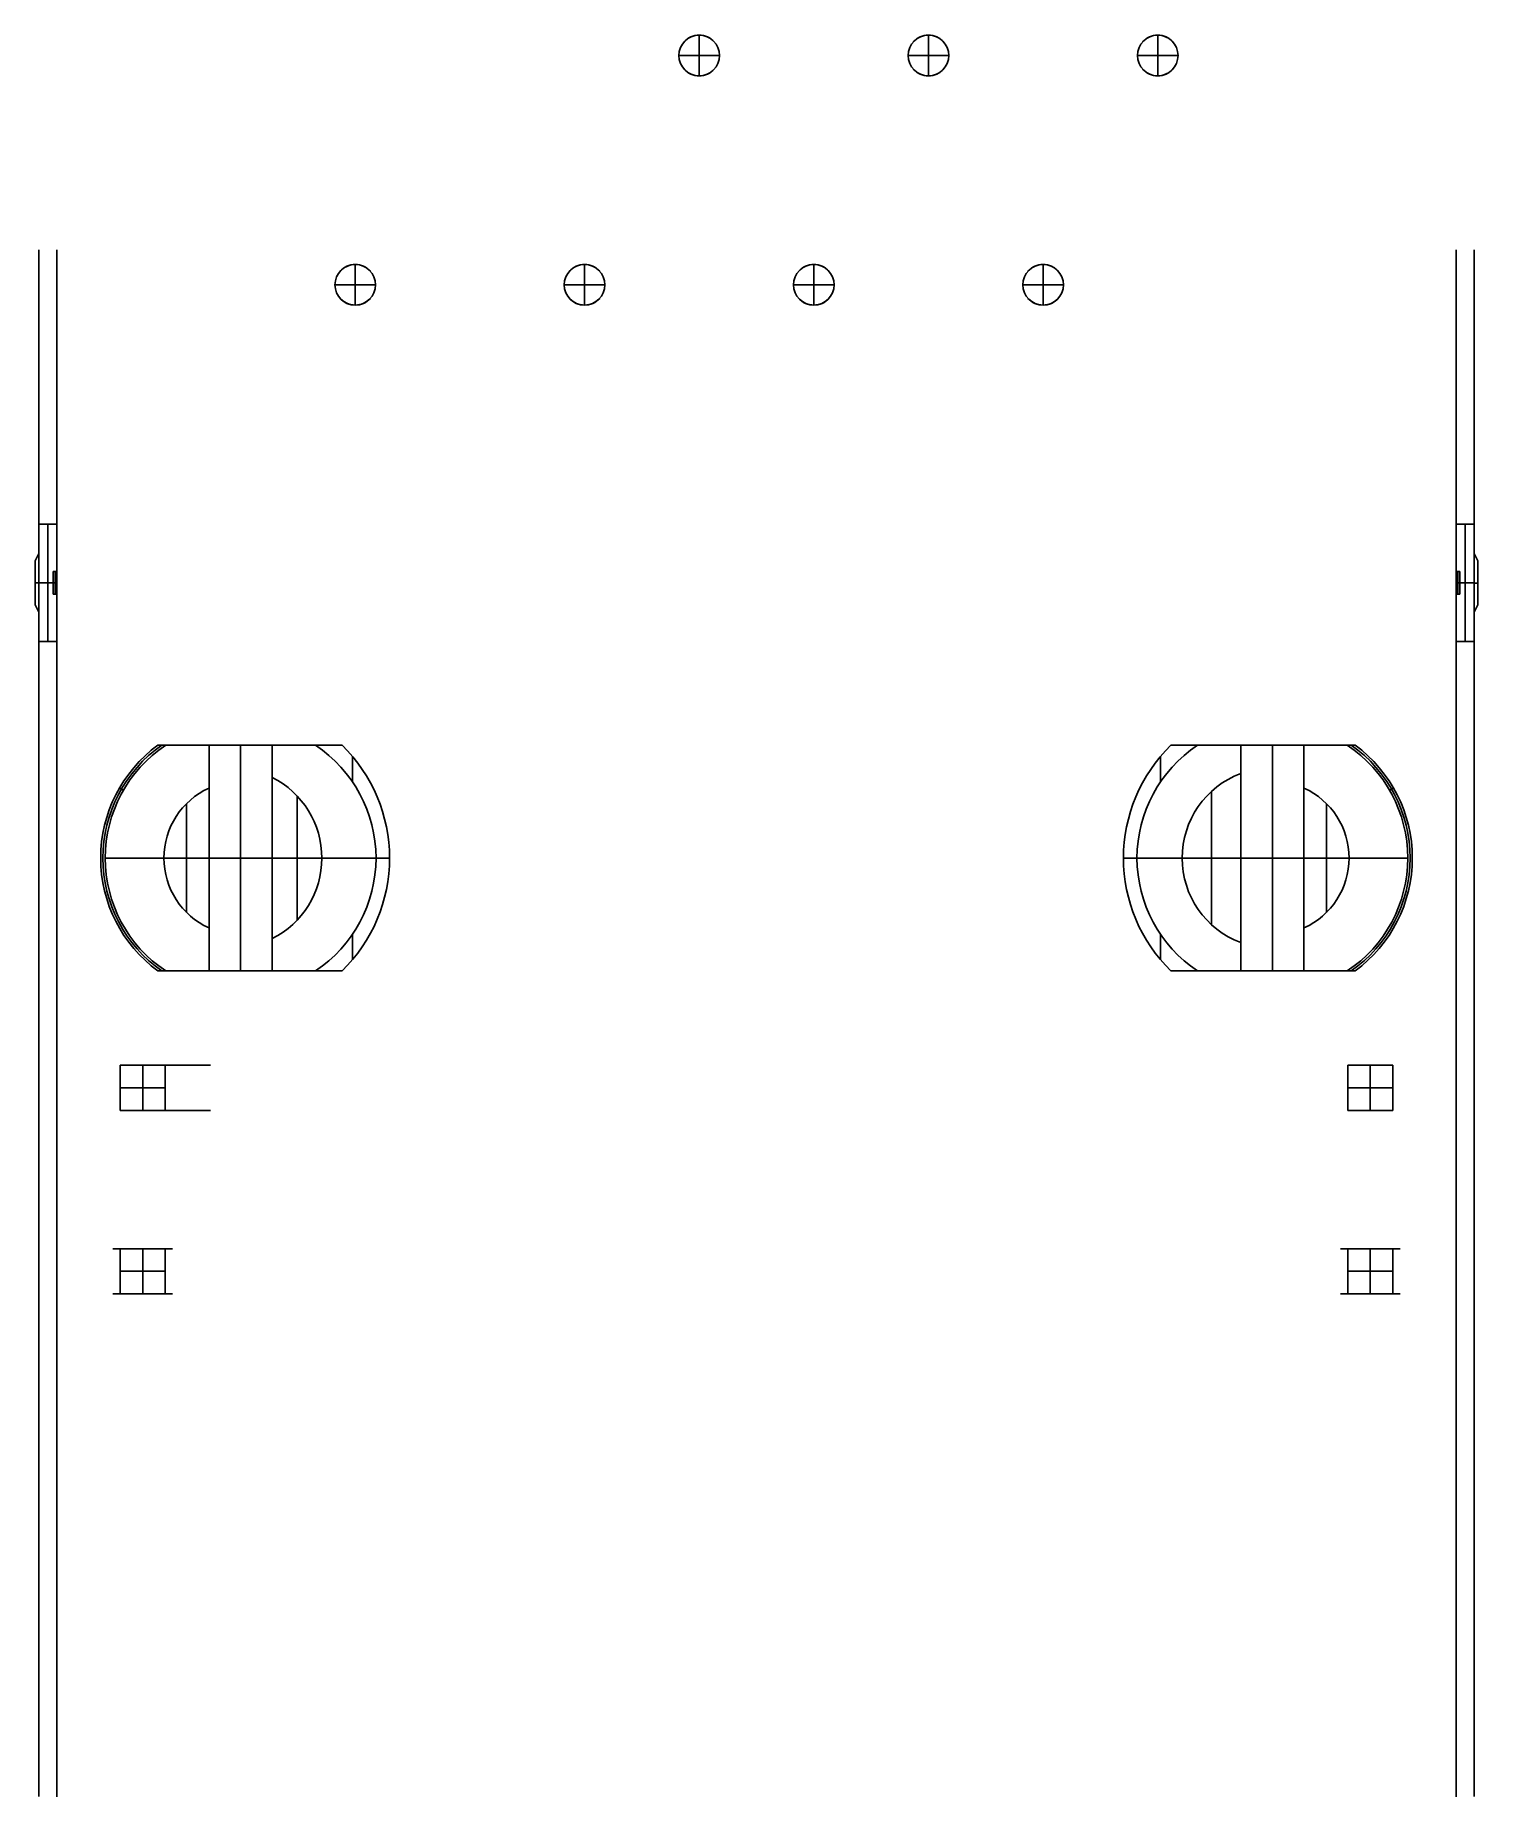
# Model space of a CAD drawing. Extents: x -8 to 8, y -10.4 to 9.1.
import ezdxf

# ---------------------------------------------------------------- set-up
doc = ezdxf.new("R2010")
doc.units = 0
doc.layers.add('DEFAULT', color=7, linetype='CONTINUOUS')

msp = doc.modelspace()

# ---------------------------------------------------------------- linework, layer by layer
at = {"layer": 'DEFAULT'}
for p, q in [((-0.635, 8.662), (-0.635, 9.112)), ((1.905, 8.662), (1.905, 9.112)), ((4.445, 8.662), (4.445, 9.112)), ((-0.41, 8.887), (-0.86, 8.887)), ((2.13, 8.887), (1.68, 8.887)), ((4.67, 8.887), (4.22, 8.887)), ((-7.95, 6.736), (-7.95, 3.895)), ((-7.95, -4.016), (-7.95, 6.736)), ((-7.95, -10.398), (-7.95, 6.736)), ((-7.75, 6.736), (-7.75, -4.016)), ((-7.75, 3.895), (-7.75, 6.736)), ((-7.75, -10.402), (-7.75, 6.736)), ((7.75, 3.895), (7.75, 6.736)), ((7.75, 6.736), (7.75, -4.016)), ((7.75, -10.402), (7.75, 6.736)), ((7.95, 6.736), (7.95, -4.016)), ((7.95, 3.895), (7.95, 6.736)), ((7.95, -10.398), (7.95, 6.736)), ((-4.445, 6.572), (-4.445, 6.122)), ((-1.905, 6.572), (-1.905, 6.122)), ((0.635, 6.572), (0.635, 6.122)), ((3.175, 6.572), (3.175, 6.122)), ((-4.67, 6.347), (-4.22, 6.347)), ((-2.13, 6.347), (-1.68, 6.347)), ((0.41, 6.347), (0.86, 6.347)), ((2.95, 6.347), (3.4, 6.347)), ((-7.95, 3.895), (-7.95, 3.695)), ((-7.75, 3.695), (-7.75, 3.895)), ((7.75, 3.695), (7.75, 3.895)), ((7.95, 3.695), (7.95, 3.895)), ((-7.95, 3.695), (-7.95, 2.395)), ((-7.95, 3.695), (-7.75, 3.695)), ((-7.95, 3.695), (-7.75, 3.695)), ((-7.95, 3.695), (-7.75, 3.695)), ((-7.95, 3.695), (-7.75, 3.695)), ((-7.95, 3.695), (-7.95, 2.395)), ((-7.85, 3.695), (-7.85, 2.395)), ((-7.75, 3.695), (-7.75, 2.395)), ((-7.75, 3.695), (-7.75, 2.395)), ((7.75, 3.695), (7.95, 3.695)), ((7.75, 3.695), (7.95, 3.695)), ((7.75, 3.695), (7.95, 3.695)), ((7.75, 2.395), (7.75, 3.695)), ((7.75, 3.695), (7.95, 3.695)), ((7.75, 2.395), (7.75, 3.695)), ((7.85, 3.695), (7.85, 2.395)), ((7.95, 2.395), (7.95, 3.695)), ((7.95, 2.395), (7.95, 3.695)), ((-7.95, 3.37), (-7.99, 3.29)), ((-7.99, 3.29), (-7.95, 3.37)), ((-7.99, 3.29), (-7.95, 3.37)), ((-7.99, 3.29), (-7.95, 3.37)), ((-7.95, 3.37), (-7.95, 3.37)), ((-7.95, 2.72), (-7.95, 3.37)), ((-7.95, 3.37), (-7.95, 2.72)), ((-7.95, 3.37), (-7.95, 3.37)), ((-7.95, 2.72), (-7.95, 3.37)), ((7.95, 3.37), (7.95, 3.37)), ((7.95, 3.37), (7.99, 3.29)), ((7.99, 3.29), (7.95, 3.37)), ((7.99, 3.29), (7.95, 3.37)), ((7.95, 3.37), (7.95, 2.72)), ((7.95, 3.37), (7.99, 3.29)), ((7.95, 3.37), (7.99, 3.29)), ((7.95, 3.37), (7.95, 2.72)), ((7.95, 3.37), (7.95, 3.37)), ((7.95, 2.72), (7.95, 3.37)), ((-7.99, 3.29), (-7.99, 3.29)), ((-7.99, 3.29), (-7.99, 2.8)), ((-7.99, 3.29), (-7.99, 2.8)), ((-7.99, 3.29), (-7.99, 2.8)), ((-7.99, 3.29), (-7.99, 2.8)), ((-7.99, 3.29), (-7.99, 3.29)), ((-7.99, 3.29), (-7.99, 2.8)), ((-7.79, 3.17), (-7.79, 2.92)), ((-7.79, 2.92), (-7.79, 3.17)), ((-7.79, 3.17), (-7.79, 2.92)), ((-7.75, 3.17), (-7.79, 3.17)), ((-7.79, 2.92), (-7.79, 3.17)), ((-7.75, 3.17), (-7.79, 3.17)), ((-7.75, 3.17), (-7.79, 3.17)), ((-7.75, 3.17), (-7.79, 3.17)), ((-7.77, 3.17), (-7.77, 2.92)), ((-7.75, 2.92), (-7.75, 3.17)), ((-7.75, 3.17), (-7.75, 2.92)), ((-7.75, 2.92), (-7.75, 3.17)), ((7.79, 3.17), (7.75, 3.17)), ((7.75, 3.17), (7.79, 3.17)), ((7.75, 3.17), (7.79, 3.17)), ((7.75, 3.17), (7.75, 2.92)), ((7.75, 3.17), (7.79, 3.17)), ((7.75, 2.92), (7.75, 3.17)), ((7.75, 3.17), (7.75, 2.92)), ((7.77, 2.92), (7.77, 3.17)), ((7.79, 2.92), (7.79, 3.17)), ((7.79, 3.17), (7.79, 2.92)), ((7.79, 2.92), (7.79, 3.17)), ((7.79, 3.17), (7.79, 2.92)), ((7.99, 3.29), (7.99, 3.29)), ((7.99, 3.29), (7.99, 2.8)), ((7.99, 3.29), (7.99, 2.8)), ((7.99, 3.29), (7.99, 3.29)), ((7.99, 2.8), (7.99, 3.29)), ((7.99, 3.29), (7.99, 2.8)), ((7.99, 2.8), (7.99, 3.29)), ((-7.95, 3.047), (-7.99, 3.046)), ((-7.75, 3.045), (-7.95, 3.045)), ((-7.75, 3.045), (-7.79, 3.045)), ((7.75, 3.045), (7.79, 3.045)), ((7.95, 3.045), (7.75, 3.045)), ((7.95, 3.042), (7.99, 3.043)), ((-7.95, 2.72), (-7.99, 2.8)), ((-7.95, 2.72), (-7.99, 2.8)), ((-7.99, 2.8), (-7.95, 2.72)), ((-7.99, 2.8), (-7.99, 2.8)), ((-7.95, 2.72), (-7.99, 2.8)), ((-7.99, 2.8), (-7.95, 2.72)), ((-7.99, 2.8), (-7.99, 2.8)), ((-7.79, 2.92), (-7.75, 2.92)), ((-7.75, 2.92), (-7.79, 2.92)), ((-7.75, 2.92), (-7.79, 2.92)), ((-7.75, 2.92), (-7.79, 2.92)), ((7.75, 2.92), (7.79, 2.92)), ((7.75, 2.92), (7.79, 2.92)), ((7.75, 2.92), (7.79, 2.92)), ((7.75, 2.92), (7.79, 2.92)), ((7.99, 2.8), (7.95, 2.72)), ((7.95, 2.72), (7.99, 2.8)), ((7.99, 2.8), (7.95, 2.72)), ((7.99, 2.8), (7.95, 2.72)), ((7.99, 2.8), (7.99, 2.8)), ((7.99, 2.8), (7.99, 2.8)), ((-7.95, 2.72), (-7.95, 2.72)), ((-7.95, 2.72), (-7.95, 2.72)), ((7.95, 2.72), (7.95, 2.72)), ((7.95, 2.72), (7.95, 2.72)), ((-7.75, 2.395), (-7.95, 2.395)), ((-7.75, 2.395), (-7.95, 2.395)), ((-7.75, 2.395), (-7.95, 2.395)), ((-7.75, 2.395), (-7.95, 2.395)), ((-7.95, 2.395), (-7.95, 1.745)), ((-7.75, 2.395), (-7.75, 1.745)), ((7.75, 2.395), (7.95, 2.395)), ((7.95, 2.395), (7.75, 2.395)), ((7.75, 2.395), (7.95, 2.395)), ((7.75, 2.395), (7.95, 2.395)), ((7.75, 1.745), (7.75, 2.395)), ((7.95, 1.745), (7.95, 2.395)), ((-7.95, 1.745), (-7.95, -1.255)), ((-7.75, 1.745), (-7.75, -1.255)), ((7.75, -1.255), (7.75, 1.745)), ((7.95, -1.255), (7.95, 1.745)), ((-6.632, 1.247), (-6.544, 1.247)), ((-6.115, 1.247), (-6.632, 1.247)), ((-6.632, 1.247), (-6.544, 1.247)), ((-6.065, 1.247), (-6.578, 1.247)), ((-6.544, 1.247), (-6.065, 1.247)), ((-6.544, 1.247), (-6.065, 1.247)), ((-5.715, 1.247), (-6.115, 1.247)), ((-6.065, 1.247), (-5.715, 1.247)), ((-6.065, 1.247), (-6.065, -1.253)), ((-6.065, 1.247), (-6.065, 0.771)), ((-6.065, 1.247), (-6.065, -1.253)), ((-6.065, 1.247), (-6.065, -1.253)), ((-6.065, 1.247), (-6.065, 0.771)), ((-6.065, 1.247), (-5.715, 1.247)), ((-5.365, 1.247), (-5.715, 1.247)), ((-5.315, 1.247), (-5.715, 1.247)), ((-5.365, 1.247), (-5.715, 1.247)), ((-5.715, 1.247), (-5.715, -1.253)), ((-5.365, -1.253), (-5.365, 1.247)), ((-5.365, 0.89), (-5.365, 1.247)), ((-5.365, 1.247), (-5.365, -1.253)), ((-5.365, 1.247), (-4.59, 1.247)), ((-5.365, 0.89), (-5.365, 1.247)), ((-5.365, 1.247), (-4.59, 1.247)), ((-4.886, 1.247), (-5.365, 1.247)), ((-5.365, -1.253), (-5.365, 1.247)), ((-4.886, 1.247), (-5.315, 1.247)), ((-4.59, 1.247), (-4.886, 1.247)), ((-4.59, 1.247), (-4.886, 1.247)), ((4.886, 1.247), (4.59, 1.247)), ((4.59, 1.247), (5.365, 1.247)), ((4.59, 1.247), (5.365, 1.247)), ((4.886, 1.247), (4.59, 1.247)), ((5.315, 1.247), (4.886, 1.247)), ((5.365, 1.247), (4.886, 1.247)), ((5.715, 1.247), (5.315, 1.247)), ((5.365, 1.247), (5.365, -1.253)), ((5.365, 1.247), (5.365, 1.247)), ((5.365, 1.247), (5.365, 0.933)), ((5.365, 1.247), (5.365, -1.253)), ((5.365, 1.247), (5.365, 0.933)), ((5.715, 1.247), (5.365, 1.247)), ((5.365, 1.247), (5.365, 1.247)), ((5.715, 1.247), (5.365, 1.247)), ((5.365, 1.247), (5.365, -1.253)), ((5.715, 1.247), (6.065, 1.247)), ((5.715, 1.247), (5.715, -1.253)), ((6.115, 1.247), (5.715, 1.247)), ((5.715, 1.247), (6.065, 1.247)), ((6.065, 1.247), (6.065, -1.253)), ((6.065, 0.771), (6.065, 1.247)), ((6.065, 1.247), (6.065, -1.253)), ((6.065, 1.247), (6.065, -1.253)), ((6.065, 1.247), (6.544, 1.247)), ((6.065, 0.771), (6.065, 1.247)), ((6.065, 1.247), (6.544, 1.247)), ((6.578, 1.247), (6.065, 1.247)), ((6.632, 1.247), (6.115, 1.247)), ((6.544, 1.247), (6.632, 1.247)), ((6.544, 1.247), (6.632, 1.247)), ((-4.475, 0.841), (-4.475, 1.123)), ((4.475, 1.123), (4.475, 0.841)), ((-5.365, 0.89), (-5.365, -0.896)), ((-5.365, 0.89), (-5.365, -0.896)), ((5.365, -0.94), (5.365, 0.933)), ((5.365, -0.94), (5.365, 0.933)), ((-7.014, 0.747), (-7.057, 0.772)), ((-6.315, 0.599), (-6.315, -0.606)), ((-6.065, -0.778), (-6.065, 0.771)), ((-6.065, -0.778), (-6.065, 0.771)), ((-5.09, 0.685), (-5.09, -0.692)), ((5.04, -0.741), (5.04, 0.734)), ((6.065, 0.771), (6.065, -0.778)), ((6.065, 0.771), (6.065, -0.778)), ((6.315, -0.606), (6.315, 0.599)), ((7.014, 0.747), (7.057, 0.772)), ((-6.565, -0.003), (-7.215, -0.003)), ((-6.565, -0.003), (-6.065, -0.003)), ((-5.365, -0.003), (-6.065, -0.003)), ((-5.365, -0.003), (-4.815, -0.003)), ((-4.815, -0.003), (-4.065, -0.003)), ((-4.065, -0.003), (-4.215, -0.003)), ((4.065, -0.003), (4.215, -0.003)), ((4.715, -0.003), (4.065, -0.003)), ((5.365, -0.003), (4.715, -0.003)), ((6.065, -0.003), (5.365, -0.003)), ((6.565, -0.003), (6.065, -0.003)), ((6.565, -0.003), (7.215, -0.003)), ((-6.065, -0.778), (-6.065, -1.253)), ((-6.065, -0.778), (-6.065, -1.253)), ((6.065, -1.253), (6.065, -0.778)), ((6.065, -1.253), (6.065, -0.778)), ((-5.365, -1.253), (-5.365, -0.896)), ((-5.365, -1.253), (-5.365, -0.896)), ((-4.475, -1.13), (-4.475, -0.848)), ((4.475, -0.848), (4.475, -1.13)), ((5.365, -0.94), (5.365, -1.253)), ((5.365, -0.94), (5.365, -1.253)), ((-7.95, -1.255), (-7.95, -1.455)), ((-7.75, -1.255), (-7.75, -1.455)), ((-6.632, -1.253), (-6.115, -1.253)), ((-6.544, -1.253), (-6.632, -1.253)), ((-6.544, -1.253), (-6.632, -1.253)), ((-6.578, -1.253), (-6.065, -1.253)), ((-6.065, -1.253), (-6.544, -1.253)), ((-6.065, -1.253), (-6.544, -1.253)), ((-6.115, -1.253), (-5.715, -1.253)), ((-5.715, -1.253), (-6.065, -1.253)), ((-5.715, -1.253), (-6.065, -1.253)), ((-5.715, -1.253), (-5.365, -1.253)), ((-5.715, -1.253), (-5.315, -1.253)), ((-5.715, -1.253), (-5.365, -1.253)), ((-4.59, -1.253), (-5.365, -1.253)), ((-5.365, -1.253), (-4.886, -1.253)), ((-4.59, -1.253), (-5.365, -1.253)), ((-5.315, -1.253), (-4.886, -1.253)), ((-4.886, -1.253), (-4.59, -1.253)), ((-4.886, -1.253), (-4.59, -1.253)), ((5.365, -1.253), (4.59, -1.253)), ((4.59, -1.253), (4.886, -1.253)), ((4.59, -1.253), (4.886, -1.253)), ((5.365, -1.253), (4.59, -1.253)), ((4.886, -1.253), (5.315, -1.253)), ((4.886, -1.253), (5.365, -1.253)), ((5.315, -1.253), (5.715, -1.253)), ((5.365, -1.253), (5.365, -1.253)), ((5.365, -1.253), (5.715, -1.253)), ((5.365, -1.253), (5.365, -1.253)), ((5.365, -1.253), (5.715, -1.253)), ((6.065, -1.253), (5.715, -1.253)), ((6.065, -1.253), (5.715, -1.253)), ((5.715, -1.253), (6.115, -1.253)), ((6.544, -1.253), (6.065, -1.253)), ((6.065, -1.253), (6.578, -1.253)), ((6.544, -1.253), (6.065, -1.253)), ((6.115, -1.253), (6.632, -1.253)), ((6.632, -1.253), (6.544, -1.253)), ((6.632, -1.253), (6.544, -1.253)), ((7.75, -1.455), (7.75, -1.255)), ((7.95, -1.455), (7.95, -1.255)), ((-7.95, -1.455), (-7.95, -1.755)), ((-7.75, -1.755), (-7.75, -1.455)), ((7.75, -1.755), (7.75, -1.455)), ((7.95, -1.755), (7.95, -1.455)), ((-7.95, -10.398), (-7.95, -1.755)), ((-7.75, -1.755), (-7.75, -10.402)), ((7.75, -10.402), (7.75, -1.755)), ((7.95, -10.398), (7.95, -1.755)), ((-7.049, -2.299), (-6.549, -2.299)), ((-7.049, -2.799), (-7.049, -2.299)), ((-7.049, -2.299), (-7.049, -2.799)), ((-7.049, -2.799), (-7.049, -2.299)), ((-7.049, -2.299), (-7.049, -2.799)), ((-6.209, -2.299), (-7.049, -2.299)), ((-7.049, -2.299), (-6.549, -2.299)), ((-7.049, -2.299), (-6.549, -2.299)), ((-6.799, -2.799), (-6.799, -2.299)), ((-6.549, -2.299), (-6.549, -2.799)), ((-6.549, -2.799), (-6.549, -2.299)), ((-6.549, -2.799), (-6.549, -2.299)), ((-6.549, -2.799), (-6.549, -2.299)), ((-6.049, -2.299), (-6.549, -2.299)), ((-6.049, -2.299), (-6.209, -2.299)), ((6.549, -2.299), (6.549, -2.799)), ((6.549, -2.299), (7.049, -2.299)), ((6.549, -2.799), (6.549, -2.299)), ((6.549, -2.299), (6.549, -2.799)), ((6.549, -2.799), (6.549, -2.299)), ((6.799, -2.799), (6.799, -2.299)), ((7.049, -2.799), (7.049, -2.299)), ((7.049, -2.299), (7.049, -2.799)), ((7.049, -2.299), (7.049, -2.799)), ((7.049, -2.299), (7.049, -2.799)), ((-6.549, -2.549), (-7.049, -2.549)), ((6.549, -2.549), (7.049, -2.549)), ((-6.549, -2.799), (-7.049, -2.799)), ((-7.049, -2.799), (-6.209, -2.799)), ((-6.549, -2.799), (-7.049, -2.799)), ((-6.549, -2.799), (-7.049, -2.799)), ((-6.049, -2.799), (-6.549, -2.799)), ((-6.209, -2.799), (-6.049, -2.799)), ((6.549, -2.799), (7.049, -2.799)), ((-7.95, -4.157), (-7.95, -4.016)), ((-7.75, -4.016), (-7.75, -4.157)), ((7.75, -4.016), (7.75, -4.157)), ((7.95, -4.016), (7.95, -4.157)), ((-7.95, -5.84), (-7.95, -4.157)), ((-7.75, -4.157), (-7.75, -5.84)), ((7.75, -4.157), (7.75, -5.84)), ((7.95, -4.157), (7.95, -5.84)), ((-7.129, -4.331), (-7.049, -4.331)), ((-7.129, -4.331), (-7.049, -4.331)), ((-7.049, -4.331), (-6.549, -4.331)), ((-7.049, -4.831), (-7.049, -4.331)), ((-7.049, -4.331), (-7.049, -4.831)), ((-7.049, -4.831), (-7.049, -4.331)), ((-7.049, -4.331), (-7.049, -4.831)), ((-6.549, -4.331), (-7.049, -4.331)), ((-7.049, -4.331), (-6.549, -4.331)), ((-6.549, -4.331), (-7.049, -4.331)), ((-6.799, -4.831), (-6.799, -4.331)), ((-6.549, -4.831), (-6.549, -4.331)), ((-6.549, -4.831), (-6.549, -4.331)), ((-6.549, -4.831), (-6.549, -4.331)), ((-6.549, -4.831), (-6.549, -4.331)), ((-6.549, -4.331), (-6.469, -4.331)), ((-6.549, -4.331), (-6.469, -4.331)), ((6.549, -4.331), (6.469, -4.331)), ((6.549, -4.331), (6.469, -4.331)), ((6.549, -4.831), (6.549, -4.331)), ((6.549, -4.831), (6.549, -4.331)), ((6.549, -4.831), (6.549, -4.331)), ((7.049, -4.331), (6.549, -4.331)), ((6.549, -4.831), (6.549, -4.331)), ((7.049, -4.331), (6.549, -4.331)), ((7.049, -4.331), (6.549, -4.331)), ((6.549, -4.331), (7.049, -4.331)), ((6.799, -4.831), (6.799, -4.331)), ((7.049, -4.831), (7.049, -4.331)), ((7.049, -4.331), (7.049, -4.831)), ((7.049, -4.831), (7.049, -4.331)), ((7.049, -4.331), (7.049, -4.831)), ((7.129, -4.331), (7.049, -4.331)), ((7.129, -4.331), (7.049, -4.331)), ((-6.549, -4.581), (-7.049, -4.581)), ((6.549, -4.581), (7.049, -4.581)), ((-7.049, -4.831), (-7.129, -4.831)), ((-7.049, -4.831), (-7.129, -4.831)), ((-6.549, -4.831), (-7.049, -4.831)), ((-7.049, -4.831), (-6.549, -4.831)), ((-6.549, -4.831), (-7.049, -4.831)), ((-7.049, -4.831), (-6.549, -4.831)), ((-6.549, -4.831), (-6.469, -4.831)), ((-6.469, -4.831), (-6.549, -4.831)), ((6.469, -4.831), (6.549, -4.831)), ((6.469, -4.831), (6.549, -4.831)), ((6.549, -4.831), (7.049, -4.831)), ((6.549, -4.831), (7.049, -4.831)), ((7.049, -4.831), (6.549, -4.831)), ((7.049, -4.831), (6.549, -4.831)), ((7.129, -4.831), (7.049, -4.831)), ((7.049, -4.831), (7.129, -4.831)), ((-7.95, -5.981), (-7.95, -5.84)), ((-7.75, -5.981), (-7.75, -5.84)), ((7.75, -5.84), (7.75, -5.981)), ((7.95, -5.84), (7.95, -5.981)), ((-7.95, -6.086), (-7.95, -5.981)), ((-7.75, -6.086), (-7.75, -5.981)), ((7.75, -5.981), (7.75, -6.086)), ((7.95, -5.981), (7.95, -6.086)), ((-7.95, -10.398), (-7.95, -6.086)), ((-7.75, -10.402), (-7.75, -6.086)), ((7.75, -10.402), (7.75, -6.086)), ((7.95, -6.086), (7.95, -10.398)), ((-7.75, -10.402), (-7.75, -10.402)), ((7.75, -10.402), (7.75, -10.402))]:
    msp.add_line(p, q, dxfattribs=at)
for centre, radius, start, end in [((-0.635, 8.887), 0.225, 360, 180), ((-0.635, 8.887), 0.225, 360, 180), ((-0.635, 8.887), 0.225, 360, 180), ((-0.635, 8.887), 0.225, 360, 180), ((-0.635, 8.887), 0.225, 41.8103, 138.1897), ((-0.635, 8.887), 0.225, 41.8103, 138.1897), ((1.905, 8.887), 0.225, 0, 180), ((1.905, 8.887), 0.225, 0, 180), ((1.905, 8.887), 0.225, 0, 180), ((1.905, 8.887), 0.225, 0, 180), ((1.905, 8.887), 0.225, 41.8103, 138.1897), ((1.905, 8.887), 0.225, 41.8103, 138.1897), ((4.445, 8.887), 0.225, 0, 180), ((4.445, 8.887), 0.225, 0, 180), ((4.445, 8.887), 0.225, 0, 180), ((4.445, 8.887), 0.225, 0, 180), ((4.445, 8.887), 0.225, 41.8103, 138.1897), ((4.445, 8.887), 0.225, 41.8103, 138.1897), ((-0.635, 8.887), 0.225, 180, 0), ((-0.635, 8.887), 0.225, 180, 0), ((-0.635, 8.887), 0.225, 180, 0), ((-0.635, 8.887), 0.225, 180, 0), ((1.905, 8.887), 0.225, 180, 0), ((1.905, 8.887), 0.225, 180, 0), ((1.905, 8.887), 0.225, 180, 0), ((1.905, 8.887), 0.225, 180, 0), ((4.445, 8.887), 0.225, 180, 0), ((4.445, 8.887), 0.225, 180, 0), ((4.445, 8.887), 0.225, 180, 0), ((4.445, 8.887), 0.225, 180, 0), ((-0.635, 8.887), 0.225, 221.8103, 318.1897), ((-0.635, 8.887), 0.225, 221.8103, 318.1897), ((1.905, 8.887), 0.225, 221.8103, 318.1897), ((1.905, 8.887), 0.225, 221.8103, 318.1897), ((4.445, 8.887), 0.225, 221.8103, 318.1897), ((4.445, 8.887), 0.225, 221.8103, 318.1897), ((-4.445, 6.347), 0.225, 0, 180), ((-4.445, 6.347), 0.225, 0, 180), ((-4.445, 6.347), 0.225, 0, 180), ((-4.445, 6.347), 0.225, 0, 180), ((-4.445, 6.347), 0.225, 41.8103, 138.1897), ((-4.445, 6.347), 0.225, 41.8103, 138.1897), ((-1.905, 6.347), 0.225, 0, 180), ((-1.905, 6.347), 0.225, 0, 180), ((-1.905, 6.347), 0.225, 0, 180), ((-1.905, 6.347), 0.225, 0, 180), ((-1.905, 6.347), 0.225, 41.8103, 138.1897), ((-1.905, 6.347), 0.225, 41.8103, 138.1897), ((0.635, 6.347), 0.225, 0, 180), ((0.635, 6.347), 0.225, 0, 180), ((0.635, 6.347), 0.225, 0, 180), ((0.635, 6.347), 0.225, 0, 180), ((0.635, 6.347), 0.225, 41.8103, 138.1897), ((0.635, 6.347), 0.225, 41.8103, 138.1897), ((3.175, 6.347), 0.225, 0, 180), ((3.175, 6.347), 0.225, 360, 180), ((3.175, 6.347), 0.225, 0, 180), ((3.175, 6.347), 0.225, 0, 180), ((3.175, 6.347), 0.225, 41.8103, 138.1897), ((3.175, 6.347), 0.225, 41.8103, 138.1897), ((-4.445, 6.347), 0.225, 180, 0), ((-4.445, 6.347), 0.225, 180, 0), ((-4.445, 6.347), 0.225, 180, 0), ((-4.445, 6.347), 0.225, 180, 0), ((-1.905, 6.347), 0.225, 180, 0), ((-1.905, 6.347), 0.225, 180, 0), ((-1.905, 6.347), 0.225, 180, 0), ((-1.905, 6.347), 0.225, 180, 0), ((0.635, 6.347), 0.225, 180, 0), ((0.635, 6.347), 0.225, 180, 0), ((0.635, 6.347), 0.225, 180, 0), ((0.635, 6.347), 0.225, 180, 0), ((3.175, 6.347), 0.225, 180, 0), ((3.175, 6.347), 0.225, 180, 360), ((3.175, 6.347), 0.225, 180, 0), ((3.175, 6.347), 0.225, 180, 0), ((-4.445, 6.347), 0.225, 221.8103, 318.1897), ((-4.445, 6.347), 0.225, 221.8103, 318.1897), ((-1.905, 6.347), 0.225, 221.8103, 318.1897), ((-1.905, 6.347), 0.225, 221.8103, 318.1897), ((0.635, 6.347), 0.225, 221.8103, 318.1897), ((0.635, 6.347), 0.225, 221.8103, 318.1897), ((3.175, 6.347), 0.225, 221.8103, 318.1897), ((3.175, 6.347), 0.225, 221.8103, 318.1897), ((-5.715, -0.003), 1.55, 126.2493, 233.7507), ((-5.715, -0.003), 1.525, 124.9481, 235.0519), ((-5.715, -0.003), 1.5, 123.5573, 236.4427), ((-5.715, -0.003), 1.5, 123.5573, 236.4427), ((-5.715, -0.003), 1.5, 0, 56.4427), ((-5.715, -0.003), 1.5, 0, 56.4427), ((-5.715, -0.003), 1.5, 0, 56.4427), ((-5.715, -0.003), 1.5, 303.5573, 56.4427), ((-5.815, -0.003), 1.75, 360, 45.5847), ((-5.815, -0.003), 1.75, 0, 45.5847), ((-5.815, -0.003), 1.75, 314.4153, 45.5847), ((-5.815, -0.003), 1.75, 0, 45.5847), ((-5.815, -0.003), 1.75, 360, 45.5847), ((5.815, -0.003), 1.75, 134.4153, 180), ((5.815, -0.003), 1.75, 134.4153, 225.5847), ((5.815, -0.003), 1.75, 134.4153, 180), ((5.815, -0.003), 1.75, 134.4153, 225.5847), ((5.815, -0.003), 1.75, 134.4153, 225.5847), ((5.715, -0.003), 1.5, 123.5573, 180), ((5.715, -0.003), 1.5, 123.5573, 180), ((5.715, -0.003), 1.5, 123.5573, 236.4427), ((5.715, -0.003), 1.5, 123.5573, 180), ((5.715, -0.003), 1.5, 303.5573, 56.4427), ((5.715, -0.003), 1.5, 303.5573, 56.4427), ((5.715, -0.003), 1.525, 304.9481, 55.0519), ((5.715, -0.003), 1.55, 306.2493, 53.7507), ((-5.815, -0.003), 1, 296.7437, 63.2563), ((-5.815, -0.003), 1, 296.7437, 63.2563), ((5.715, -0.003), 1, 110.4873, 249.5126), ((5.715, -0.003), 1, 110.4873, 249.5126), ((-5.715, -0.003), 0.85, 114.3157, 245.6843), ((-5.715, -0.003), 0.85, 114.3157, 245.6843), ((5.715, -0.003), 0.85, 294.3157, 65.6843), ((5.715, -0.003), 0.85, 294.3157, 65.6843), ((-5.715, -0.003), 1.5, 303.5573, 0), ((-5.715, -0.003), 1.5, 303.5573, 360), ((-5.715, -0.003), 1.5, 303.5573, 0), ((-5.815, -0.003), 1.75, 314.4153, 0), ((-5.815, -0.003), 1.75, 314.4153, 360), ((-5.815, -0.003), 1.75, 314.4153, 360), ((-5.815, -0.003), 1.75, 314.4153, 0), ((5.815, -0.003), 1.75, 180, 225.5847), ((5.815, -0.003), 1.75, 180, 225.5847), ((5.715, -0.003), 1.5, 180, 236.4427), ((5.715, -0.003), 1.5, 180, 236.4427), ((5.715, -0.003), 1.5, 180, 236.4427)]:
    msp.add_arc(centre, radius, start, end, dxfattribs=at)

doc.saveas('drawing.dxf')
